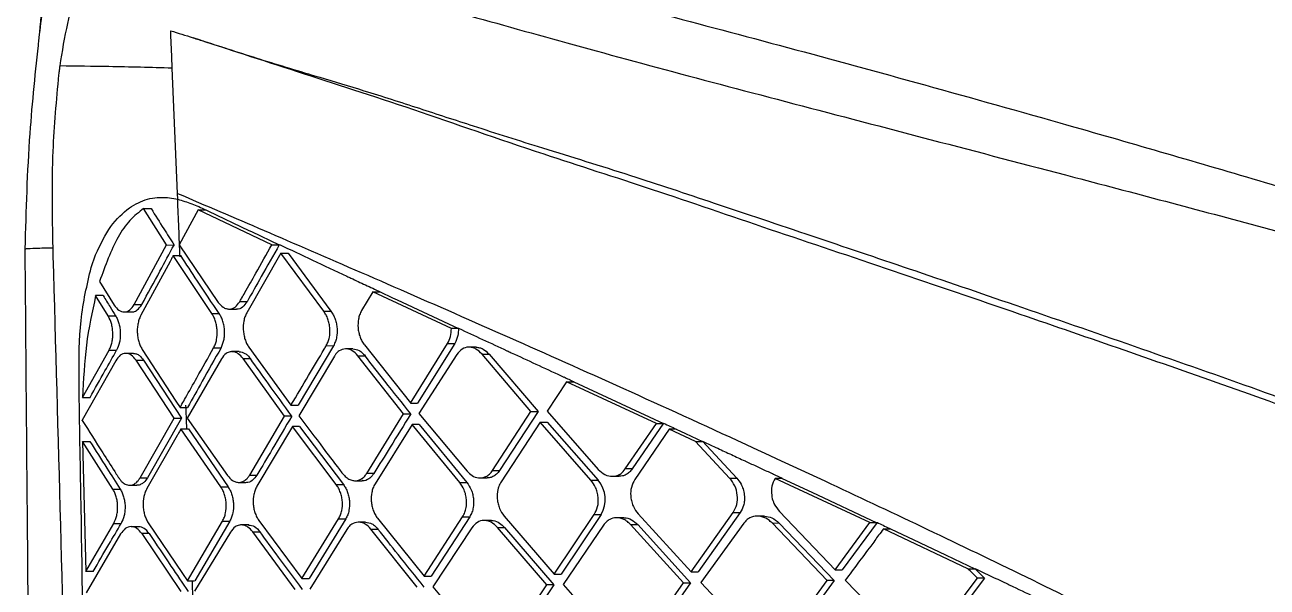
# Model space of a CAD drawing. Extents: x 939 to 1039, y 781 to 934.
# Drawn here: x 1025.597 to 1028.158, y 826.633 to 827.791 of the extents above; entities that cross this region are included whole.
import ezdxf

# ---------------------------------------------------------------- set-up
doc = ezdxf.new("R2010")
doc.units = 0
doc.header["$MEASUREMENT"] = 0
doc.layers.add('1', color=4, linetype='Continuous')

# ---------------------------------------------------------------- blocks, each defined once
blk = doc.blocks.new('Envoy')
at = {"layer": '1', "color": 3, "linetype": 'Continuous', "lineweight": 25}
for p, q in [((86.9722, 28.5831), (86.9732, 28.5905)), ((87.2583, 28.2699), (87.2476, 28.5278)), ((87.2374, 28.2612), (87.2588, 28.2577)), ((87.2588, 28.2577), (87.2583, 28.2699)), ((87.2356, 28.1636), (87.1883, 28.2385)), ((87.1883, 28.2385), (87.2039, 28.2385)), ((87.3011, 28.2359), (87.2616, 28.1641)), ((87.453, 28.1641), (87.3011, 28.2359)), ((87.3011, 28.2359), (87.3165, 28.2359)), ((87.3165, 28.2359), (87.3224, 28.2333)), ((87.3223, 28.2333), (87.4051, 28.1937)), ((87.405, 28.1937), (87.4107, 28.1911)), ((87.4106, 28.1911), (87.4681, 28.1641)), ((87.0023, 28.1408), (87.0018, 28.158)), ((87.1691, 28.0408), (87.2356, 28.1636)), ((87.2356, 28.1636), (87.2511, 28.1635)), ((87.2616, 28.1641), (87.3424, 28.0454)), ((87.4711, 28.1465), (87.4011, 28.0237)), ((87.453, 28.1641), (87.4681, 28.1641)), ((87.5598, 28.0269), (87.4711, 28.1465)), ((87.4711, 28.1465), (87.4861, 28.1464)), ((87.4861, 28.1464), (87.5747, 28.0269)), ((87.0803, 28.1172), (87.0896, 28.1434)), ((87.2431, 28.1297), (87.1829, 28.0191)), ((87.3291, 28.0223), (87.2496, 28.1418)), ((87.2496, 28.1418), (87.2651, 28.1418)), ((87.0977, 28.0883), (87.1276, 28.0399)), ((87.661, 28.0669), (87.6379, 28.0284)), ((87.8228, 27.9915), (87.661, 28.0669)), ((87.661, 28.0669), (87.6758, 28.0668)), ((87.6758, 28.0668), (87.7018, 28.0547)), ((87.1153, 28.0176), (87.0896, 28.0593)), ((87.1051, 28.0593), (87.0896, 28.0593)), ((87.4017, 28.0466), (87.3865, 28.0466)), ((87.7018, 28.0547), (87.7111, 28.0503)), ((87.7111, 28.0503), (87.8374, 27.9915)), ((87.1153, 28.0176), (87.1308, 28.0176)), ((87.1484, 28.0257), (87.1639, 28.0257)), ((87.1691, 28.0408), (87.1846, 28.0408)), ((87.3647, 28.0315), (87.3798, 28.0315)), ((87.5598, 28.0269), (87.5747, 28.0269)), ((87.8375, 27.9915), (87.8228, 27.9915)), ((87.0627, 27.8496), (87.1173, 27.9469)), ((87.1173, 27.9469), (87.1327, 27.9469)), ((87.1673, 27.9403), (87.1519, 27.9403)), ((87.1855, 27.9484), (87.2549, 27.842)), ((87.3328, 27.9516), (87.348, 27.9515)), ((87.3857, 27.9438), (87.3706, 27.9438)), ((87.4054, 27.953), (87.4922, 27.8335)), ((87.5799, 27.9561), (87.5071, 27.8334)), ((87.565, 27.9562), (87.5799, 27.9561)), ((87.6199, 27.9495), (87.6051, 27.9495)), ((87.6435, 27.9576), (87.7384, 27.8381)), ((87.7384, 27.838), (87.8151, 27.9607)), ((87.8298, 27.9607), (87.7532, 27.838)), ((87.8151, 27.9607), (87.8298, 27.9607)), ((87.8737, 27.953), (87.8591, 27.953)), ((87.9869, 27.8203), (87.886, 27.9388)), ((87.886, 27.9388), (87.9006, 27.9388)), ((87.9006, 27.9388), (88.0015, 27.8203)), ((87.1309, 27.9252), (87.0621, 27.8029)), ((87.2511, 27.8066), (87.1731, 27.9261)), ((87.1731, 27.9261), (87.1885, 27.9261)), ((87.1885, 27.9261), (87.2663, 27.8066)), ((87.3488, 27.929), (87.2781, 27.8071)), ((87.479, 27.8112), (87.3935, 27.9296)), ((87.3935, 27.9296), (87.4086, 27.9296)), ((87.5816, 27.9344), (87.5083, 27.8117)), ((87.7245, 27.8158), (87.63, 27.9354)), ((87.63, 27.9354), (87.6448, 27.9353)), ((87.8343, 27.9382), (87.756, 27.8163)), ((88.0605, 27.8816), (88.0204, 27.8209)), ((88.2455, 27.7961), (88.0605, 27.8816)), ((88.0605, 27.8816), (88.0751, 27.8816)), ((88.0751, 27.8816), (88.2602, 27.7961)), ((87.0627, 27.8496), (87.0781, 27.8495)), ((87.2549, 27.842), (87.2636, 27.8289)), ((87.7384, 27.838), (87.7531, 27.838)), ((87.2636, 27.8288), (87.2789, 27.8288)), ((87.4071, 27.6896), (87.479, 27.8112)), ((87.4939, 27.8112), (87.479, 27.8112)), ((87.4922, 27.8335), (87.5071, 27.8334)), ((87.6484, 27.6931), (87.7245, 27.8158)), ((87.7245, 27.8158), (87.7393, 27.8157)), ((87.756, 27.8163), (87.8554, 27.6976)), ((87.9076, 27.6988), (87.9869, 27.8203)), ((88.0015, 27.8203), (87.9222, 27.6988)), ((87.9869, 27.8203), (88.0015, 27.8203)), ((88.0204, 27.8209), (88.1257, 27.7013)), ((87.1811, 27.6839), (87.2511, 27.8066)), ((87.2663, 27.8065), (87.1964, 27.6838)), ((87.2511, 27.8066), (87.2663, 27.8065)), ((87.2781, 27.8071), (87.3615, 27.6884)), ((87.4951, 27.7895), (87.4221, 27.6668)), ((87.5855, 27.6699), (87.4951, 27.7895)), ((87.51, 27.7894), (87.4951, 27.7895)), ((87.51, 27.7894), (87.6003, 27.6699)), ((87.7421, 27.794), (87.6655, 27.6713)), ((87.8401, 27.6745), (87.7421, 27.794)), ((87.7567, 27.794), (87.7421, 27.794)), ((87.7568, 27.794), (87.8547, 27.6744)), ((88.0057, 27.7986), (87.9253, 27.6759)), ((88.1106, 27.679), (88.0057, 27.7986)), ((88.0057, 27.7986), (88.0203, 27.7986)), ((88.0203, 27.7986), (88.1252, 27.679)), ((88.1812, 27.7022), (88.2455, 27.7961)), ((88.2602, 27.7963), (88.1958, 27.7022)), ((88.2455, 27.7961), (88.2601, 27.7961)), ((87.2577, 27.7711), (87.1954, 27.6621)), ((87.3475, 27.6653), (87.2655, 27.7849)), ((87.2655, 27.7848), (87.2807, 27.7848)), ((87.2808, 27.7848), (87.3626, 27.6653)), ((88.272, 27.7839), (88.2008, 27.6805)), ((88.3263, 27.7588), (88.272, 27.7839)), ((88.2865, 27.7839), (88.272, 27.7839)), ((88.2865, 27.7839), (88.3053, 27.7752)), ((88.3053, 27.7752), (88.3405, 27.7589)), ((87.0625, 27.7588), (87.069, 27.4911)), ((87.125, 27.6607), (87.0625, 27.7588)), ((87.0625, 27.7588), (87.0779, 27.7588)), ((88.3964, 27.6835), (88.3263, 27.7588)), ((88.3263, 27.7588), (88.3408, 27.7588)), ((88.3405, 27.7591), (88.411, 27.6835)), ((87.1811, 27.6839), (87.1964, 27.6838)), ((87.4071, 27.6896), (87.4221, 27.6896)), ((87.6632, 27.693), (87.6484, 27.6931)), ((87.882, 27.6837), (87.8966, 27.6837)), ((87.9076, 27.6988), (87.9222, 27.6988)), ((88.1543, 27.6871), (88.1687, 27.6871)), ((88.1958, 27.7022), (88.1812, 27.7022)), ((88.3964, 27.6835), (88.411, 27.6835)), ((88.6855, 27.5916), (88.49, 27.6828)), ((88.5046, 27.6828), (88.5658, 27.6543)), ((87.125, 27.6607), (87.1403, 27.6606)), ((87.1595, 27.6688), (87.1747, 27.6687)), ((87.3475, 27.6653), (87.3626, 27.6653)), ((87.3844, 27.6746), (87.3994, 27.6745)), ((87.5855, 27.6699), (87.6003, 27.6699)), ((87.6243, 27.678), (87.639, 27.678)), ((87.8401, 27.6745), (87.8547, 27.6744)), ((88.1106, 27.679), (88.1252, 27.679)), ((88.5658, 27.6543), (88.7002, 27.5915)), ((88.0344, 27.4856), (88.1173, 27.6083)), ((88.1319, 27.6083), (88.049, 27.4856)), ((88.1173, 27.6083), (88.1319, 27.6083)), ((88.2078, 27.6098), (88.3169, 27.4901)), ((88.3169, 27.4901), (88.4037, 27.6128)), ((88.4183, 27.6128), (88.3315, 27.4901)), ((88.4037, 27.6128), (88.4183, 27.6128)), ((88.4989, 27.6143), (88.6138, 27.4947)), ((87.069, 27.4911), (87.1269, 27.59)), ((87.1269, 27.5899), (87.1421, 27.5899)), ((87.1781, 27.5833), (87.1629, 27.5833)), ((87.1978, 27.5914), (87.2685, 27.4866)), ((87.2786, 27.4719), (87.351, 27.5946)), ((87.366, 27.5945), (87.2937, 27.4718)), ((87.351, 27.5946), (87.366, 27.5945)), ((87.405, 27.5868), (87.39, 27.5868)), ((87.4261, 27.5961), (87.5147, 27.4765)), ((87.5147, 27.4765), (87.5903, 27.5992)), ((87.6051, 27.5991), (87.5295, 27.4764)), ((87.5903, 27.5992), (87.6051, 27.5991)), ((87.6461, 27.5925), (87.6314, 27.5925)), ((87.6708, 27.6006), (87.7668, 27.481)), ((87.7668, 27.481), (87.846, 27.6037)), ((87.8606, 27.6037), (87.7815, 27.481)), ((87.8653, 27.5812), (87.7846, 27.4593)), ((87.846, 27.6037), (87.8606, 27.6037)), ((87.9054, 27.596), (87.8907, 27.596)), ((88.0194, 27.4633), (87.9179, 27.5818)), ((87.9179, 27.5818), (87.9324, 27.5818)), ((87.9315, 27.6052), (88.0344, 27.4856)), ((87.9324, 27.5818), (88.034, 27.4633)), ((88.1367, 27.5866), (88.0534, 27.4639)), ((88.1783, 27.6017), (88.1636, 27.6017)), ((88.3012, 27.4679), (88.1924, 27.5875)), ((88.1924, 27.5875), (88.207, 27.5875)), ((88.207, 27.5875), (88.3157, 27.4678)), ((88.4255, 27.5903), (88.3369, 27.4684)), ((88.4682, 27.605), (88.4536, 27.6051)), ((88.5973, 27.4724), (88.4839, 27.5909)), ((88.4839, 27.5909), (88.4985, 27.5908)), ((88.4985, 27.5908), (88.6119, 27.4724)), ((88.6138, 27.4947), (88.6855, 27.5916)), ((88.7003, 27.5918), (88.6283, 27.4946)), ((88.6855, 27.5916), (88.7001, 27.5916)), ((87.141, 27.5682), (87.07, 27.4473)), ((87.1849, 27.5692), (87.2654, 27.4496)), ((87.2, 27.5691), (87.1849, 27.5692)), ((87.3674, 27.572), (87.2935, 27.4501)), ((87.501, 27.4542), (87.4136, 27.5726)), ((87.4136, 27.5726), (87.4285, 27.5726)), ((87.6072, 27.5774), (87.5311, 27.4547)), ((87.7525, 27.4588), (87.6568, 27.5784)), ((87.6568, 27.5784), (87.6715, 27.5783)), ((88.8876, 27.4966), (88.7133, 27.5786)), ((88.7133, 27.5786), (88.7279, 27.5786)), ((88.7281, 27.5785), (88.7875, 27.5506)), ((88.7875, 27.5506), (88.789, 27.5499)), ((88.789, 27.5499), (88.8415, 27.5252)), ((88.8417, 27.5251), (88.8588, 27.517)), ((88.8588, 27.517), (88.902, 27.4967)), ((87.0842, 27.491), (87.069, 27.4911)), ((87.2685, 27.4866), (87.2786, 27.4719)), ((87.7668, 27.481), (87.7815, 27.481)), ((88.0344, 27.4856), (88.049, 27.4856)), ((88.3169, 27.4901), (88.3314, 27.4901)), ((88.6138, 27.4947), (88.6283, 27.4946)), ((88.8876, 27.4966), (88.9022, 27.4966)), ((88.902, 27.4968), (88.9221, 27.4769)), ((87.2786, 27.4719), (87.2936, 27.4718)), ((87.5147, 27.4765), (87.5295, 27.4764)), ((87.7846, 27.4593), (87.8849, 27.3406)), ((87.938, 27.3418), (88.0194, 27.4633)), ((88.034, 27.4633), (87.9525, 27.3418)), ((88.034, 27.4633), (88.0194, 27.4633)), ((88.2152, 27.3452), (88.3012, 27.4679)), ((88.3157, 27.4678), (88.2297, 27.3452)), ((88.3012, 27.4679), (88.3157, 27.4678)), ((88.3369, 27.4684), (88.4496, 27.3497)), ((88.5083, 27.3509), (88.5973, 27.4724)), ((88.6119, 27.4724), (88.5228, 27.3509)), ((88.6119, 27.4724), (88.5973, 27.4724)), ((88.6348, 27.4729), (88.7518, 27.3533)), ((88.8134, 27.3542), (88.9074, 27.4769)), ((88.9221, 27.4769), (88.8281, 27.3542)), ((88.9221, 27.4769), (88.9074, 27.4769))]:
    blk.add_line(p, q, dxfattribs=at)
at = {"layer": '1', "color": 3, "linetype": 'Continuous', "lineweight": 25, "flags": 128}
blk.add_lwpolyline([(88.5045, 27.6828), (88.4964, 27.6828), (88.49, 27.6828)], dxfattribs=at)
at = {"layer": '1', "color": 3, "linetype": 'Continuous', "lineweight": 25}
blk.add_arc((88.079, 27.6389), 0.0611, 329.8842, 40.9773, dxfattribs=at)
for points, knots in [([(92.011, 28.2933), (91.8885, 28.3311), (91.6435, 28.4068), (91.2888, 28.5131), (90.9582, 28.6095), (90.6629, 28.6925), (90.4038, 28.7628), (90.1797, 28.8215), (89.9894, 28.8696), (89.8226, 28.9105), (89.6498, 28.9516), (89.4484, 28.9977), (89.2058, 29.0501), (88.9313, 29.1052), (88.6678, 29.1529), (88.4222, 29.1927), (88.1992, 29.225), (87.9698, 29.2534), (87.7388, 29.2763), (87.5089, 29.2934), (87.3699, 29.2977), (87.2985, 29.2999)], [0, 0, 0, 0, 0.068831, 0.137766, 0.200384, 0.256626, 0.306606, 0.349682, 0.386837, 0.418088, 0.448158, 0.489747, 0.539291, 0.59645, 0.661143, 0.708556, 0.759535, 0.814294, 0.872923, 0.934734, 1, 1, 1, 1]), ([(87.2342, 29.266), (87.3279, 29.265), (87.5158, 29.2629), (87.8439, 29.2394), (88.1967, 29.1993), (88.5715, 29.1423), (88.964, 29.0694), (89.3716, 28.9814), (89.7905, 28.8797), (90.2176, 28.7663), (90.6512, 28.6427), (91.0908, 28.51), (91.5346, 28.3708), (91.833, 28.275), (91.9819, 28.2271)], [0, 0, 0, 0, 0.083648, 0.167746, 0.251462, 0.334457, 0.417447, 0.500936, 0.584377, 0.667337, 0.750218, 0.833367, 0.916827, 1, 1, 1, 1]), ([(87.0405, 29.0665), (87.0301, 29.0249), (87.0057, 28.9276), (86.9903, 28.7671), (86.9784, 28.6498), (86.9724, 28.5906)], [0, 0, 0, 0, 0.269796, 0.631493, 1, 1, 1, 1]), ([(86.9732, 28.5905), (86.9779, 28.6306), (86.9851, 28.6921), (87.0024, 28.7611), (87.023, 28.8193), (87.0491, 28.8606), (87.0795, 28.8863), (87.1085, 28.9002), (87.1434, 28.9061), (87.1857, 28.904), (87.2173, 28.8965), (87.234, 28.8926)], [0, 0, 0, 0, 0.1584392, 0.2433597, 0.3267168, 0.4766062, 0.5574726, 0.6440919, 0.7545326, 0.8702695, 1, 1, 1, 1]), ([(87.234, 28.8926), (87.2881, 28.8803), (87.3964, 28.8558), (87.5782, 28.8131), (87.7782, 28.7638), (88.0006, 28.7071), (88.2457, 28.6421), (88.513, 28.5716), (88.7971, 28.4939), (89.1261, 28.4018), (89.4981, 28.2938), (89.909, 28.1693), (90.3227, 28.0384), (90.7374, 27.9015), (91.1517, 27.7598), (91.4268, 27.6613), (91.5642, 27.6121)], [0, 0, 0, 0, 0.06234, 0.124818, 0.187363, 0.250453, 0.313852, 0.376637, 0.439458, 0.502671, 0.586016, 0.668823, 0.751617, 0.834542, 0.917364, 1, 1, 1, 1]), ([(87.0163, 28.5324), (87.021, 28.5622), (87.0299, 28.618), (87.051, 28.6895), (87.0763, 28.7439), (87.1056, 28.7821), (87.1383, 28.8056), (87.1874, 28.8212), (87.2269, 28.8133), (87.2539, 28.8079)], [0, 0, 0, 0, 0.146336, 0.274476, 0.391485, 0.504321, 0.618702, 0.738434, 1, 1, 1, 1]), ([(87.2539, 28.8079), (87.3073, 28.7931), (87.4141, 28.7637), (87.5928, 28.7114), (87.7912, 28.6552), (88.0128, 28.593), (88.2585, 28.5256), (88.526, 28.4553), (88.8099, 28.3808), (89.1376, 28.2952), (89.5073, 28.1973), (89.9151, 28.0857), (90.3252, 27.9688), (90.7359, 27.846), (91.1459, 27.7176), (91.4175, 27.6263), (91.5533, 27.5807)], [0, 0, 0, 0, 0.062319, 0.124752, 0.187451, 0.250906, 0.314486, 0.37751, 0.44061, 0.503895, 0.587131, 0.669779, 0.75236, 0.835034, 0.917583, 1, 1, 1, 1]), ([(87.2443, 28.6048), (87.2519, 28.6024), (87.2672, 28.5977), (87.2826, 28.5928), (87.2903, 28.5904)], [0, 0, 0, 0, 0.501851, 1, 1, 1, 1]), ([(87.2475, 28.5278), (87.247, 28.5407), (87.2459, 28.5663), (87.2448, 28.5919), (87.2443, 28.6048)], [0, 0, 0, 0, 0.500004, 1, 1, 1, 1]), ([(86.9721, 28.5867), (86.9652, 28.5222), (86.95, 28.3777), (86.9459, 28.2347), (86.9436, 28.1555)], [0, 0, 0, 0, 0.446655, 1, 1, 1, 1]), ([(87.2903, 28.5904), (87.2983, 28.5879), (87.3433, 28.5737), (87.4284, 28.5458), (87.5383, 28.5129), (87.6479, 28.4802), (87.753, 28.4464), (87.8751, 28.4063), (88.0186, 28.3607), (88.184, 28.3103), (88.3698, 28.2482), (88.5619, 28.1838), (88.7695, 28.1137), (88.9914, 28.0378), (89.2269, 27.9565), (89.4677, 27.872), (89.7098, 27.7846), (89.9576, 27.6931), (90.1825, 27.6084), (90.3777, 27.5332), (90.5484, 27.4663), (90.7286, 27.3943), (90.9066, 27.3223), (91.0626, 27.2585), (91.1539, 27.2193), (91.1934, 27.2024)], [0, 0, 0, 0, 0.009738, 0.054601, 0.100033, 0.132056, 0.170263, 0.205637, 0.248795, 0.300159, 0.346151, 0.397485, 0.446642, 0.498592, 0.555879, 0.611205, 0.664279, 0.721091, 0.779345, 0.816197, 0.852883, 0.894557, 0.93795, 0.973138, 1, 1, 1, 1]), ([(91.1871, 27.188), (91.0408, 27.2492), (90.7479, 27.3716), (90.3067, 27.5463), (89.8647, 27.7129), (89.4255, 27.8725), (89.0468, 28.003), (88.732, 28.111), (88.4775, 28.1956), (88.2358, 28.2791), (87.9869, 28.3578), (87.7406, 28.4447), (87.5005, 28.5218), (87.3605, 28.5673), (87.2903, 28.5901)], [0, 0, 0, 0, 0.099304, 0.198802, 0.2983853, 0.3983177, 0.4984058, 0.5609177, 0.6237893, 0.6873653, 0.7502551, 0.8333896, 0.9165325, 1, 1, 1, 1]), ([(87.0139, 28.5142), (87.0143, 28.5176), (87.0151, 28.5237), (87.0159, 28.5297), (87.0163, 28.5324)], [0, 0, 0, 0, 0.563552, 1, 1, 1, 1]), ([(87.2475, 28.5278), (87.2037, 28.529), (87.1256, 28.531), (87.0496, 28.5319), (87.0163, 28.5324)], [0, 0, 0, 0, 0.560571, 1, 1, 1, 1]), ([(87.0018, 28.158), (87.0005, 28.2245), (86.9983, 28.3444), (87.0091, 28.4619), (87.0139, 28.5142)], [0, 0, 0, 0, 0.554847, 1, 1, 1, 1]), ([(87.1592, 28.2403), (87.1714, 28.2473), (87.1965, 28.2618), (87.2236, 28.2614), (87.2374, 28.2612)], [0, 0, 0, 0, 0.487602, 1, 1, 1, 1]), ([(87.2582, 28.2699), (87.3163, 28.2451), (87.4329, 28.1952), (87.6351, 28.1078), (87.8533, 28.0126), (88.0868, 27.909), (88.3327, 27.7979), (88.6345, 27.6586), (88.995, 27.4875), (89.4125, 27.28), (89.8384, 27.0595), (90.1231, 26.9008), (90.2657, 26.8214)], [0, 0, 0, 0, 0.0809765, 0.1627065, 0.2454562, 0.3257702, 0.4077135, 0.4912673, 0.6164641, 0.7433265, 0.8714642, 1, 1, 1, 1]), ([(87.2636, 28.1391), (87.2628, 28.1588), (87.2611, 28.1984), (87.2595, 28.2379), (87.2587, 28.2577)], [0, 0, 0, 0, 0.49993, 1, 1, 1, 1]), ([(87.2587, 28.2577), (87.2683, 28.2549), (87.2874, 28.2494), (87.3069, 28.2404), (87.3166, 28.236)], [0, 0, 0, 0, 0.504488, 1, 1, 1, 1]), ([(87.0896, 28.1434), (87.0994, 28.1644), (87.1189, 28.2063), (87.1458, 28.2289), (87.1592, 28.2403)], [0, 0, 0, 0, 0.500462, 1, 1, 1, 1]), ([(87.1883, 28.2385), (87.1788, 28.2311), (87.1597, 28.2163), (87.1268, 28.1693), (87.1093, 28.1207), (87.0977, 28.0883)], [0, 0, 0, 0, 0.249861, 0.500171, 1, 1, 1, 1]), ([(87.2039, 28.2385), (87.2126, 28.2245), (87.2282, 28.1996), (87.2441, 28.1745), (87.2511, 28.1635)], [0, 0, 0, 0, 0.559996, 1, 1, 1, 1]), ([(86.9436, 28.1555), (86.9452, 27.9648), (86.9484, 27.577), (86.9537, 27.0067), (86.959, 26.4593), (86.9641, 25.9554), (86.9689, 25.4952), (86.9729, 25.104), (86.9762, 24.7763), (86.9789, 24.5064), (86.9813, 24.2635), (86.9835, 24.0462), (86.9854, 23.8403), (86.9876, 23.6048), (86.9903, 23.3174), (86.9935, 22.9689), (86.9969, 22.5766), (87.0006, 22.1406), (87.0046, 21.6609), (87.0087, 21.1486), (87.013, 20.6054), (87.0177, 20.0328), (87.0229, 19.4212), (87.0285, 18.7914), (87.0328, 18.3654), (87.0349, 18.1563)], [0, 0, 0, 0, 0.057225, 0.11634, 0.171084, 0.22147, 0.267493, 0.309153, 0.338829, 0.365815, 0.390113, 0.411723, 0.431001, 0.451886, 0.48237, 0.517227, 0.556456, 0.600057, 0.648032, 0.700384, 0.753758, 0.811032, 0.872194, 0.937259, 1, 1, 1, 1]), ([(86.9452, 28.1556), (86.9452, 28.1557), (86.9452, 28.1562), (86.9637, 28.157), (86.9891, 28.1577), (87.0018, 28.158)], [0, 0, 0, 0, 0.267049, 0.633567, 1, 1, 1, 1]), ([(87.1846, 28.0408), (87.1972, 28.0638), (87.2195, 28.1047), (87.2415, 28.1456), (87.2511, 28.1635)], [0, 0, 0, 0, 0.559999, 1, 1, 1, 1]), ([(87.3865, 28.0466), (87.3878, 28.0489), (87.3914, 28.0552), (87.4024, 28.0747), (87.4233, 28.1116), (87.4419, 28.1445), (87.453, 28.1641)], [0, 0, 0, 0, 0.05757, 0.160095, 0.499998, 1, 1, 1, 1]), ([(87.4681, 28.1641), (87.4557, 28.1422), (87.4335, 28.103), (87.4114, 28.0638), (87.4017, 28.0466)], [0, 0, 0, 0, 0.560002, 1, 1, 1, 1]), ([(87.4683, 28.1646), (87.4909, 28.1539), (87.5361, 28.1327), (87.5836, 28.1104), (87.6074, 28.0992)], [0, 0, 0, 0, 0.500305, 1, 1, 1, 1]), ([(87.1102, 23.1603), (87.1028, 23.7596), (87.0913, 24.6811), (87.0521, 26.3413), (87.0227, 27.402), (87.0023, 28.1408)], [0, 0, 0, 0, 0.360925, 0.55487, 1, 1, 1, 1]), ([(87.2496, 28.1418), (87.2484, 28.1396), (87.2462, 28.1355), (87.244, 28.1315), (87.2431, 28.1297)], [0, 0, 0, 0, 0.560008, 1, 1, 1, 1]), ([(87.3443, 28.0223), (87.3292, 28.0446), (87.3022, 28.0846), (87.2764, 28.1243), (87.2651, 28.1418)], [0, 0, 0, 0, 0.560001, 1, 1, 1, 1]), ([(87.0787, 26.2479), (87.0744, 26.5595), (87.068, 27.0272), (87.0608, 27.5758), (87.0553, 27.8494), (87.0552, 28.0098), (87.0719, 28.0815), (87.0803, 28.1172)], [0, 0, 0, 0, 0.498044, 0.747571, 0.874859, 0.937491, 1, 1, 1, 1]), ([(87.6074, 28.0992), (87.6088, 28.0985), (87.6116, 28.0972), (87.6144, 28.0959), (87.6158, 28.0952)], [0, 0, 0, 0, 0.500016, 1, 1, 1, 1]), ([(87.6158, 28.0952), (87.6258, 28.0906), (87.6456, 28.0813), (87.6658, 28.0719), (87.6759, 28.0672)], [0, 0, 0, 0, 0.500036, 1, 1, 1, 1]), ([(87.0896, 28.0593), (87.0823, 28.0257), (87.0678, 27.9587), (87.0644, 27.8859), (87.0627, 27.8495)], [0, 0, 0, 0, 0.500421, 1, 1, 1, 1]), ([(87.1051, 28.0593), (87.1099, 28.0515), (87.1184, 28.0376), (87.127, 28.0237), (87.1308, 28.0176)], [0, 0, 0, 0, 0.559999, 1, 1, 1, 1]), ([(87.3424, 28.0454), (87.3457, 28.0416), (87.3507, 28.0357), (87.3588, 28.0321), (87.3672, 28.0309), (87.3776, 28.0343), (87.3836, 28.0425), (87.3865, 28.0466)], [0, 0, 0, 0, 0.230853, 0.361115, 0.501122, 0.751465, 1, 1, 1, 1]), ([(87.4017, 28.0466), (87.3987, 28.0426), (87.3927, 28.0347), (87.3844, 28.0304), (87.3801, 28.0317), (87.3799, 28.0317)], [0, 0, 0, 0, 0.484744, 0.969873, 1, 1, 1, 1]), ([(87.1173, 27.9469), (87.1186, 27.9495), (87.1211, 27.9546), (87.1235, 27.9636), (87.1249, 27.973), (87.1251, 27.9826), (87.1242, 27.9924), (87.122, 28.0042), (87.1176, 28.0128), (87.1156, 28.0171), (87.1153, 28.0176)], [0, 0, 0, 0, 0.134201, 0.262189, 0.384476, 0.501612, 0.625871, 0.750929, 0.970493, 1, 1, 1, 1]), ([(87.1276, 28.0399), (87.1308, 28.0359), (87.1372, 28.0277), (87.1489, 28.0246), (87.1603, 28.0283), (87.1662, 28.0367), (87.1691, 28.0408)], [0, 0, 0, 0, 0.247652, 0.498665, 0.750355, 1, 1, 1, 1]), ([(87.1308, 28.0176), (87.1322, 28.0152), (87.1348, 28.0104), (87.1378, 28.0017), (87.1398, 27.9923), (87.1406, 27.9823), (87.1403, 27.9724), (87.1384, 27.9597), (87.135, 27.952), (87.1327, 27.9469)], [0, 0, 0, 0, 0.128121, 0.250132, 0.375951, 0.500368, 0.623719, 0.750831, 1, 1, 1, 1]), ([(87.1639, 28.0259), (87.164, 28.0258), (87.1666, 28.025), (87.1706, 28.0269), (87.1777, 28.0307), (87.1817, 28.0365), (87.1846, 28.0408)], [0, 0, 0, 0, 0.020152, 0.336134, 0.510376, 1, 1, 1, 1]), ([(87.1829, 28.0191), (87.1817, 28.0167), (87.1794, 28.0118), (87.1769, 28.0029), (87.1754, 27.9934), (87.1752, 27.9836), (87.1761, 27.9738), (87.1782, 27.9644), (87.1813, 27.9556), (87.1841, 27.9508), (87.1855, 27.9484)], [0, 0, 0, 0, 0.128315, 0.254502, 0.379137, 0.5028, 0.626112, 0.749673, 0.874112, 1, 1, 1, 1]), ([(87.3328, 27.9516), (87.3341, 27.9542), (87.3366, 27.9593), (87.3397, 27.9709), (87.3406, 27.9838), (87.3392, 27.9966), (87.3369, 28.0061), (87.3336, 28.0149), (87.3306, 28.0198), (87.3291, 28.0223)], [0, 0, 0, 0, 0.135227, 0.26351, 0.49948, 0.622789, 0.747141, 0.872677, 1, 1, 1, 1]), ([(87.3291, 28.0223), (87.3319, 28.0223), (87.337, 28.0223), (87.3421, 28.0223), (87.3443, 28.0223)], [0, 0, 0, 0, 0.56003, 1, 1, 1, 1]), ([(87.348, 27.9515), (87.3503, 27.9566), (87.3537, 27.9643), (87.3554, 27.9769), (87.3555, 27.9868), (87.3544, 27.9967), (87.3521, 28.0062), (87.3488, 28.015), (87.3458, 28.0198), (87.3443, 28.0223)], [0, 0, 0, 0, 0.24889, 0.376624, 0.498946, 0.624544, 0.749246, 0.872901, 1, 1, 1, 1]), ([(87.4011, 28.0238), (87.3998, 28.0211), (87.3972, 28.0159), (87.3942, 28.0043), (87.3934, 27.9915), (87.3949, 27.9788), (87.3972, 27.9694), (87.4007, 27.9605), (87.4038, 27.9555), (87.4054, 27.953)], [0, 0, 0, 0, 0.137051, 0.265925, 0.499127, 0.621629, 0.745619, 0.871595, 1, 1, 1, 1]), ([(87.565, 27.9562), (87.5664, 27.9589), (87.5691, 27.9641), (87.5722, 27.9758), (87.5729, 27.9886), (87.5712, 28.0014), (87.5685, 28.0109), (87.5647, 28.0196), (87.5614, 28.0245), (87.5598, 28.0269)], [0, 0, 0, 0, 0.138703, 0.268353, 0.500121, 0.626327, 0.751829, 0.876256, 1, 1, 1, 1]), ([(87.5747, 28.0269), (87.5763, 28.0245), (87.5796, 28.0196), (87.5834, 28.0109), (87.5861, 28.0014), (87.5878, 27.9887), (87.5871, 27.9759), (87.584, 27.9641), (87.5813, 27.9589), (87.5799, 27.9561)], [0, 0, 0, 0, 0.123668, 0.247904, 0.373064, 0.499517, 0.730342, 0.860376, 1, 1, 1, 1]), ([(87.6379, 28.0284), (87.6364, 28.0256), (87.6336, 28.0202), (87.6306, 28.0085), (87.6299, 27.9958), (87.6317, 27.9833), (87.6344, 27.9738), (87.6383, 27.965), (87.6417, 27.9601), (87.6435, 27.9576)], [0, 0, 0, 0, 0.141908, 0.272562, 0.499579, 0.62492, 0.749903, 0.874837, 1, 1, 1, 1]), ([(87.8151, 27.9607), (87.8174, 27.9653), (87.822, 27.9743), (87.8226, 27.9858), (87.8228, 27.9915)], [0, 0, 0, 0, 0.501066, 1, 1, 1, 1]), ([(87.8375, 27.9918), (87.8373, 27.9867), (87.837, 27.9751), (87.8324, 27.9659), (87.8298, 27.9607)], [0, 0, 0, 0, 0.440211, 1, 1, 1, 1]), ([(87.8376, 27.992), (87.854, 27.9844), (87.887, 27.9691), (87.9206, 27.9535), (87.9374, 27.9457)], [0, 0, 0, 0, 0.4999313, 1, 1, 1, 1]), ([(87.0781, 27.8495), (87.0883, 27.8677), (87.1067, 27.9002), (87.1248, 27.9326), (87.1327, 27.9469)], [0, 0, 0, 0, 0.560001, 1, 1, 1, 1]), ([(87.1731, 27.9261), (87.1698, 27.9302), (87.1632, 27.9384), (87.1514, 27.9414), (87.1399, 27.9378), (87.1339, 27.9294), (87.1309, 27.9252)], [0, 0, 0, 0, 0.247634, 0.498565, 0.75019, 1, 1, 1, 1]), ([(87.1673, 27.9402), (87.1695, 27.94), (87.1738, 27.9396), (87.1812, 27.9355), (87.1857, 27.9297), (87.1885, 27.9261)], [0, 0, 0, 0, 0.288096, 0.55963, 1, 1, 1, 1]), ([(87.2636, 27.8288), (87.2649, 27.8312), (87.2686, 27.8377), (87.2802, 27.8582), (87.3019, 27.8967), (87.3213, 27.9311), (87.3328, 27.9516)], [0, 0, 0, 0, 0.057422, 0.1599, 0.5, 1, 1, 1, 1]), ([(87.348, 27.9515), (87.3351, 27.9286), (87.3121, 27.8877), (87.289, 27.8468), (87.2789, 27.8288)], [0, 0, 0, 0, 0.559997, 1, 1, 1, 1]), ([(87.3935, 27.9296), (87.3902, 27.9334), (87.3851, 27.9393), (87.3769, 27.9431), (87.3723, 27.9439), (87.3699, 27.9438), (87.3695, 27.9438), (87.3685, 27.9437), (87.3646, 27.9432), (87.357, 27.9402), (87.3518, 27.9331), (87.3488, 27.929)], [0, 0, 0, 0, 0.226363, 0.357476, 0.500436, 0.50291, 0.507156, 0.520927, 0.569593, 0.751017, 1, 1, 1, 1]), ([(87.3857, 27.9436), (87.3896, 27.943), (87.3957, 27.9421), (87.4034, 27.9361), (87.4069, 27.9317), (87.4086, 27.9296)], [0, 0, 0, 0, 0.487461, 0.752267, 1, 1, 1, 1]), ([(87.4922, 27.8335), (87.5043, 27.8539), (87.5272, 27.8924), (87.5515, 27.9333), (87.5636, 27.9538), (87.565, 27.9562)], [0, 0, 0, 0, 0.499997, 0.942004, 1, 1, 1, 1]), ([(87.63, 27.9354), (87.6263, 27.9393), (87.6206, 27.9453), (87.6116, 27.949), (87.6023, 27.9502), (87.5928, 27.947), (87.5855, 27.9405), (87.5826, 27.9361), (87.5816, 27.9344)], [0, 0, 0, 0, 0.234272, 0.363299, 0.50011, 0.749619, 0.909444, 1, 1, 1, 1]), ([(87.6199, 27.9493), (87.6242, 27.9488), (87.6308, 27.9479), (87.6392, 27.9419), (87.643, 27.9375), (87.6448, 27.9353)], [0, 0, 0, 0, 0.484006, 0.747239, 1, 1, 1, 1]), ([(87.886, 27.9388), (87.8819, 27.9427), (87.8757, 27.9488), (87.866, 27.9524), (87.8563, 27.9536), (87.8444, 27.9504), (87.8376, 27.9423), (87.8343, 27.9382)], [0, 0, 0, 0, 0.24229, 0.369425, 0.500376, 0.749925, 1, 1, 1, 1]), ([(87.8737, 27.9529), (87.8761, 27.9527), (87.8809, 27.9524), (87.8904, 27.9487), (87.8965, 27.9427), (87.9006, 27.9388)], [0, 0, 0, 0, 0.251353, 0.508661, 1, 1, 1, 1]), ([(87.9376, 27.9456), (87.9391, 27.945), (87.942, 27.9436), (87.9449, 27.9423), (87.9464, 27.9416)], [0, 0, 0, 0, 0.500002, 1, 1, 1, 1]), ([(87.9464, 27.9416), (87.9633, 27.9338), (87.9971, 27.9181), (88.0316, 27.9021), (88.0489, 27.8941)], [0, 0, 0, 0, 0.499902, 1, 1, 1, 1]), ([(87.4939, 27.8112), (87.4777, 27.8333), (87.4488, 27.8729), (87.4208, 27.9123), (87.4086, 27.9296)], [0, 0, 0, 0, 0.56, 1, 1, 1, 1]), ([(87.7393, 27.8157), (87.7214, 27.8381), (87.6896, 27.878), (87.6585, 27.9178), (87.6448, 27.9353)], [0, 0, 0, 0, 0.560001, 1, 1, 1, 1]), ([(88.0489, 27.8942), (88.0498, 27.8937), (88.0518, 27.8928), (88.0537, 27.8919), (88.0547, 27.8915)], [0, 0, 0, 0, 0.500107, 1, 1, 1, 1]), ([(88.0547, 27.8916), (88.0581, 27.89), (88.0649, 27.8868), (88.0718, 27.8837), (88.0752, 27.8821)], [0, 0, 0, 0, 0.499987, 1, 1, 1, 1]), ([(87.2775, 27.7848), (87.2772, 27.7932), (87.2766, 27.8095), (87.276, 27.8257), (87.2757, 27.8337)], [0, 0, 0, 0, 0.512901, 1, 1, 1, 1]), ([(87.4939, 27.8112), (87.4805, 27.7885), (87.4566, 27.7479), (87.4327, 27.7074), (87.4221, 27.6896)], [0, 0, 0, 0, 0.559999, 1, 1, 1, 1]), ([(87.5083, 27.8117), (87.525, 27.7896), (87.5515, 27.7545), (87.5805, 27.716), (87.5942, 27.6984), (87.5978, 27.6937), (87.599, 27.6923), (87.5992, 27.6922)], [0, 0, 0, 0, 0.556153, 0.881194, 0.966352, 0.996401, 1, 1, 1, 1]), ([(87.7393, 27.8157), (87.725, 27.7928), (87.6996, 27.7519), (87.6743, 27.711), (87.6631, 27.693)], [0, 0, 0, 0, 0.560002, 1, 1, 1, 1]), ([(87.0621, 27.8021), (87.0621, 27.8023), (87.0621, 27.8025), (87.0621, 27.8028), (87.0621, 27.8029)], [0, 0, 0, 0, 0.559441, 1, 1, 1, 1]), ([(87.0621, 27.8021), (87.0761, 27.7799), (87.0981, 27.7448), (87.1227, 27.7063), (87.1336, 27.6892), (87.1367, 27.6846), (87.1375, 27.6834), (87.1378, 27.683), (87.1378, 27.6829)], [0, 0, 0, 0, 0.561228, 0.884957, 0.968541, 0.990775, 0.998907, 1, 1, 1, 1]), ([(88.2603, 27.7963), (88.2647, 27.7943), (88.2733, 27.7903), (88.282, 27.7863), (88.2864, 27.7842)], [0, 0, 0, 0, 0.4999889, 1, 1, 1, 1]), ([(87.2655, 27.7848), (87.2641, 27.7823), (87.2615, 27.7777), (87.2589, 27.7731), (87.2577, 27.7711)], [0, 0, 0, 0, 0.560025, 1, 1, 1, 1]), ([(87.0779, 27.7588), (87.0894, 27.7405), (87.1099, 27.7079), (87.131, 27.6751), (87.1403, 27.6606)], [0, 0, 0, 0, 0.559999, 1, 1, 1, 1]), ([(88.3407, 27.7592), (88.3459, 27.7568), (88.3563, 27.752), (88.3668, 27.7471), (88.3721, 27.7447)], [0, 0, 0, 0, 0.499988, 1, 1, 1, 1]), ([(88.3721, 27.7447), (88.3814, 27.7404), (88.4, 27.7317), (88.4188, 27.723), (88.4282, 27.7186)], [0, 0, 0, 0, 0.499979, 1, 1, 1, 1]), ([(88.4282, 27.7187), (88.429, 27.7183), (88.4308, 27.7175), (88.4325, 27.7167), (88.4333, 27.7163)], [0, 0, 0, 0, 0.500064, 1, 1, 1, 1]), ([(88.4333, 27.7163), (88.4408, 27.7128), (88.4558, 27.7058), (88.4709, 27.6988), (88.4785, 27.6953)], [0, 0, 0, 0, 0.500003, 1, 1, 1, 1]), ([(87.1378, 27.6829), (87.1381, 27.6826), (87.1389, 27.6817), (87.1407, 27.6791), (87.1444, 27.6749), (87.151, 27.67), (87.16, 27.6679), (87.169, 27.6705), (87.1755, 27.6758), (87.1789, 27.6803), (87.1804, 27.6828), (87.181, 27.6836), (87.1811, 27.6839)], [0, 0, 0, 0, 0.017346, 0.047352, 0.146095, 0.296699, 0.499055, 0.707991, 0.861235, 0.958564, 0.986241, 1, 1, 1, 1]), ([(87.1964, 27.6838), (87.1941, 27.6804), (87.1901, 27.6746), (87.1827, 27.6701), (87.1777, 27.6683), (87.1749, 27.6688), (87.1747, 27.6688)], [0, 0, 0, 0, 0.38621, 0.656399, 0.977543, 1, 1, 1, 1]), ([(87.3615, 27.6884), (87.3647, 27.6847), (87.3697, 27.6789), (87.3781, 27.6751), (87.3864, 27.674), (87.395, 27.6765), (87.4018, 27.6821), (87.4052, 27.6865), (87.4066, 27.6888), (87.407, 27.6894), (87.4071, 27.6896), (87.4071, 27.6896)], [0, 0, 0, 0, 0.223946, 0.355709, 0.500503, 0.715685, 0.870854, 0.965677, 0.990399, 0.999012, 1, 1, 1, 1]), ([(87.4221, 27.6896), (87.419, 27.6857), (87.4128, 27.6777), (87.4041, 27.6734), (87.3997, 27.6747), (87.3995, 27.6747)], [0, 0, 0, 0, 0.485276, 0.970919, 1, 1, 1, 1]), ([(87.5992, 27.6922), (87.5995, 27.6917), (87.6007, 27.6905), (87.6039, 27.6868), (87.6096, 27.682), (87.6174, 27.6785), (87.6272, 27.6774), (87.6372, 27.6805), (87.6443, 27.6872), (87.6473, 27.6914), (87.6481, 27.6926), (87.6483, 27.6929), (87.6484, 27.693), (87.6484, 27.6931)], [0, 0, 0, 0, 0.023362, 0.06735, 0.217529, 0.372023, 0.500974, 0.750039, 0.933878, 0.981731, 0.994557, 0.999329, 1, 1, 1, 1]), ([(87.6632, 27.693), (87.662, 27.6914), (87.659, 27.6869), (87.6515, 27.6808), (87.644, 27.6768), (87.6393, 27.6781), (87.639, 27.6781)], [0, 0, 0, 0, 0.182553, 0.489031, 0.976114, 1, 1, 1, 1]), ([(87.8554, 27.6976), (87.8587, 27.6943), (87.8658, 27.6872), (87.8769, 27.6835), (87.8866, 27.6837), (87.8942, 27.6862), (87.9017, 27.691), (87.9056, 27.6961), (87.9076, 27.6988)], [0, 0, 0, 0, 0.199762, 0.432217, 0.561487, 0.699182, 0.84535, 1, 1, 1, 1]), ([(87.9223, 27.6988), (87.9202, 27.6961), (87.9162, 27.6909), (87.9087, 27.6861), (87.9021, 27.6838), (87.898, 27.6839), (87.8965, 27.6839)], [0, 0, 0, 0, 0.303169, 0.589108, 0.857793, 1, 1, 1, 1]), ([(88.1257, 27.7013), (88.1301, 27.6972), (88.139, 27.6892), (88.1533, 27.6862), (88.1645, 27.6883), (88.174, 27.6931), (88.1785, 27.6988), (88.1812, 27.7022)], [0, 0, 0, 0, 0.249327, 0.49892, 0.664446, 0.803162, 1, 1, 1, 1]), ([(88.1958, 27.7022), (88.1939, 27.6998), (88.1902, 27.6951), (88.1832, 27.6903), (88.176, 27.6875), (88.171, 27.6873), (88.1687, 27.6872)], [0, 0, 0, 0, 0.267348, 0.528061, 0.782272, 1, 1, 1, 1]), ([(88.4037, 27.6128), (88.4066, 27.6181), (88.4123, 27.6285), (88.4131, 27.6484), (88.4082, 27.6682), (88.4003, 27.6784), (88.3964, 27.6835)], [0, 0, 0, 0, 0.249905, 0.50002, 0.750065, 1, 1, 1, 1]), ([(88.411, 27.6835), (88.4142, 27.6795), (88.4196, 27.6728), (88.4246, 27.6605), (88.4271, 27.6489), (88.4271, 27.6372), (88.425, 27.6246), (88.4208, 27.6173), (88.4183, 27.6128)], [0, 0, 0, 0, 0.199675, 0.336036, 0.49647, 0.647738, 0.782212, 1, 1, 1, 1]), ([(88.4785, 27.6953), (88.4795, 27.6949), (88.4815, 27.6939), (88.4836, 27.693), (88.4846, 27.6925)], [0, 0, 0, 0, 0.5000801, 1, 1, 1, 1]), ([(88.49, 27.6828), (88.4875, 27.6776), (88.4824, 27.6672), (88.4822, 27.6495), (88.4852, 27.6374), (88.4875, 27.6317), (88.4882, 27.6302), (88.4884, 27.6298), (88.4884, 27.6297), (88.4917, 27.6243), (88.4953, 27.6193), (88.4989, 27.6143)], [0, 0, 0, 0, 0.247959, 0.499579, 0.685561, 0.733129, 0.745461, 0.748787, 0.750021, 0.750201, 1, 1, 1, 1]), ([(88.4846, 27.6925), (88.4879, 27.691), (88.4946, 27.6878), (88.5013, 27.6847), (88.5047, 27.6832)], [0, 0, 0, 0, 0.50005, 1, 1, 1, 1]), ([(87.1269, 27.5899), (87.1292, 27.5951), (87.1328, 27.6028), (87.1348, 27.6156), (87.1351, 27.6255), (87.1343, 27.6353), (87.1322, 27.6447), (87.1292, 27.6534), (87.1264, 27.6582), (87.125, 27.6607)], [0, 0, 0, 0, 0.251051, 0.377157, 0.500594, 0.624747, 0.74938, 0.87181, 1, 1, 1, 1]), ([(87.1403, 27.6606), (87.1417, 27.6582), (87.1444, 27.6534), (87.1475, 27.6447), (87.1495, 27.6353), (87.1504, 27.6254), (87.15, 27.6155), (87.148, 27.6027), (87.1445, 27.595), (87.1421, 27.5899)], [0, 0, 0, 0, 0.127886, 0.250074, 0.375805, 0.500257, 0.623684, 0.750636, 1, 1, 1, 1]), ([(87.1954, 27.6621), (87.1941, 27.6595), (87.1915, 27.6545), (87.1882, 27.6427), (87.1871, 27.6298), (87.1882, 27.6171), (87.1903, 27.6078), (87.1934, 27.5989), (87.1963, 27.5939), (87.1978, 27.5914)], [0, 0, 0, 0, 0.134199, 0.262293, 0.500552, 0.620494, 0.743379, 0.869719, 1, 1, 1, 1]), ([(87.351, 27.5946), (87.3524, 27.5972), (87.355, 27.6023), (87.3583, 27.614), (87.3593, 27.6269), (87.3579, 27.6396), (87.3555, 27.6491), (87.3521, 27.6579), (87.3491, 27.6628), (87.3475, 27.6653)], [0, 0, 0, 0, 0.134884, 0.263085, 0.499273, 0.622891, 0.747427, 0.872988, 1, 1, 1, 1]), ([(87.3626, 27.6653), (87.3641, 27.6628), (87.3672, 27.6579), (87.3706, 27.6491), (87.3729, 27.6396), (87.3743, 27.6269), (87.3733, 27.614), (87.37, 27.6023), (87.3674, 27.5972), (87.366, 27.5945)], [0, 0, 0, 0, 0.12715, 0.252713, 0.377146, 0.500836, 0.736286, 0.864618, 1, 1, 1, 1]), ([(87.4221, 27.6668), (87.4207, 27.6641), (87.418, 27.6589), (87.4148, 27.6472), (87.4139, 27.6344), (87.4153, 27.6218), (87.4177, 27.6124), (87.4212, 27.6035), (87.4245, 27.5985), (87.4261, 27.596)], [0, 0, 0, 0, 0.136823, 0.265632, 0.49901, 0.621684, 0.745829, 0.871816, 1, 1, 1, 1]), ([(87.5903, 27.5992), (87.5918, 27.6019), (87.5946, 27.6071), (87.5979, 27.6189), (87.5987, 27.6317), (87.597, 27.6444), (87.5943, 27.6539), (87.5905, 27.6627), (87.5872, 27.6675), (87.5855, 27.6699)], [0, 0, 0, 0, 0.138794, 0.268468, 0.499895, 0.626436, 0.752088, 0.876507, 1, 1, 1, 1]), ([(87.6003, 27.6699), (87.6019, 27.6675), (87.6053, 27.6626), (87.6091, 27.6539), (87.6117, 27.6444), (87.6135, 27.6318), (87.6127, 27.619), (87.6094, 27.6072), (87.6066, 27.6019), (87.6051, 27.5991)], [0, 0, 0, 0, 0.123364, 0.247583, 0.372921, 0.499533, 0.730097, 0.860195, 1, 1, 1, 1]), ([(87.6655, 27.6714), (87.664, 27.6686), (87.6611, 27.6632), (87.6579, 27.6514), (87.6572, 27.6387), (87.6589, 27.6262), (87.6616, 27.6167), (87.6655, 27.6079), (87.669, 27.6031), (87.6707, 27.6006)], [0, 0, 0, 0, 0.142561, 0.273423, 0.499426, 0.625125, 0.75031, 0.875188, 1, 1, 1, 1]), ([(87.846, 27.6037), (87.8477, 27.6067), (87.8508, 27.6124), (87.8539, 27.6243), (87.8545, 27.6369), (87.8525, 27.6493), (87.8486, 27.6619), (87.8435, 27.6695), (87.8401, 27.6745)], [0, 0, 0, 0, 0.150954, 0.284893, 0.500969, 0.631905, 0.759305, 1, 1, 1, 1]), ([(87.8547, 27.6744), (87.858, 27.6695), (87.8632, 27.662), (87.8671, 27.6494), (87.8691, 27.6372), (87.8685, 27.6246), (87.8655, 27.6125), (87.8623, 27.6068), (87.8606, 27.6037)], [0, 0, 0, 0, 0.23841, 0.365248, 0.497011, 0.709755, 0.845283, 1, 1, 1, 1]), ([(87.9253, 27.6759), (87.9235, 27.6727), (87.9207, 27.6677), (87.9175, 27.656), (87.9166, 27.6436), (87.9188, 27.6305), (87.9227, 27.6178), (87.928, 27.6102), (87.9315, 27.6052)], [0, 0, 0, 0, 0.161111, 0.250935, 0.500045, 0.630491, 0.757417, 1, 1, 1, 1]), ([(88.1173, 27.6083), (88.12, 27.6135), (88.1255, 27.6239), (88.1262, 27.6409), (88.1238, 27.6544), (88.1195, 27.6669), (88.1141, 27.6743), (88.1106, 27.679)], [0, 0, 0, 0, 0.249538, 0.499853, 0.638932, 0.769099, 1, 1, 1, 1]), ([(88.2008, 27.6805), (88.1981, 27.6753), (88.1929, 27.6654), (88.1921, 27.6522), (88.1929, 27.6421), (88.1943, 27.6344), (88.1987, 27.6218), (88.2042, 27.6145), (88.2078, 27.6097)], [0, 0, 0, 0, 0.249682, 0.472364, 0.499666, 0.639043, 0.769034, 1, 1, 1, 1]), ([(87.0842, 27.491), (87.0951, 27.5095), (87.1145, 27.5425), (87.1337, 27.5754), (87.1421, 27.5899)], [0, 0, 0, 0, 0.560001, 1, 1, 1, 1]), ([(87.1849, 27.5692), (87.1815, 27.5732), (87.1747, 27.5814), (87.1624, 27.5845), (87.1503, 27.5808), (87.1441, 27.5724), (87.141, 27.5682)], [0, 0, 0, 0, 0.247995, 0.498685, 0.750048, 1, 1, 1, 1]), ([(87.2, 27.5691), (87.1966, 27.5733), (87.19, 27.5815), (87.182, 27.5826), (87.1781, 27.5832)], [0, 0, 0, 0, 0.509983, 1, 1, 1, 1]), ([(87.4136, 27.5726), (87.4103, 27.5764), (87.4051, 27.5823), (87.3966, 27.5861), (87.3917, 27.5869), (87.3889, 27.5868), (87.3877, 27.5867), (87.3837, 27.5861), (87.3758, 27.5831), (87.3705, 27.5761), (87.3674, 27.572)], [0, 0, 0, 0, 0.227323, 0.358305, 0.500704, 0.509894, 0.525439, 0.575476, 0.751069, 1, 1, 1, 1]), ([(87.4049, 27.5866), (87.4091, 27.5861), (87.4176, 27.585), (87.4248, 27.5768), (87.4285, 27.5726)], [0, 0, 0, 0, 0.489496, 1, 1, 1, 1]), ([(87.6568, 27.5784), (87.6531, 27.5823), (87.6473, 27.5883), (87.638, 27.592), (87.6285, 27.5932), (87.6187, 27.59), (87.6112, 27.5834), (87.6082, 27.5789), (87.6072, 27.5774)], [0, 0, 0, 0, 0.235283, 0.364141, 0.500297, 0.74969, 0.915828, 1, 1, 1, 1]), ([(87.6461, 27.5923), (87.6505, 27.5918), (87.6572, 27.5909), (87.6658, 27.5848), (87.6696, 27.5805), (87.6715, 27.5783)], [0, 0, 0, 0, 0.484921, 0.747181, 1, 1, 1, 1]), ([(87.9179, 27.5818), (87.9138, 27.5857), (87.9075, 27.5918), (87.8977, 27.5954), (87.8878, 27.5966), (87.8757, 27.5934), (87.8688, 27.5853), (87.8653, 27.5812)], [0, 0, 0, 0, 0.243349, 0.370289, 0.500546, 0.750035, 1, 1, 1, 1]), ([(87.9054, 27.5957), (87.9066, 27.5957), (87.9122, 27.596), (87.922, 27.5921), (87.9291, 27.585), (87.9324, 27.5818)], [0, 0, 0, 0, 0.121564, 0.594316, 1, 1, 1, 1]), ([(88.1924, 27.5875), (88.1903, 27.5896), (88.1859, 27.594), (88.1761, 27.5999), (88.1632, 27.6029), (88.1509, 27.5996), (88.1422, 27.5936), (88.1385, 27.589), (88.1367, 27.5866)], [0, 0, 0, 0, 0.126367, 0.251901, 0.499753, 0.733164, 0.862513, 1, 1, 1, 1]), ([(88.1783, 27.6015), (88.1786, 27.6016), (88.1839, 27.6021), (88.1945, 27.5987), (88.2029, 27.5911), (88.207, 27.5875)], [0, 0, 0, 0, 0.0339376, 0.5295612, 1, 1, 1, 1]), ([(88.4839, 27.5909), (88.4815, 27.5931), (88.4769, 27.5975), (88.4666, 27.6033), (88.453, 27.6063), (88.4401, 27.603), (88.431, 27.597), (88.4273, 27.5925), (88.4255, 27.5903)], [0, 0, 0, 0, 0.132749, 0.260451, 0.49996, 0.743738, 0.870391, 1, 1, 1, 1]), ([(88.4682, 27.6049), (88.4735, 27.6043), (88.4844, 27.6032), (88.4937, 27.595), (88.4985, 27.5908)], [0, 0, 0, 0, 0.483225, 1, 1, 1, 1]), ([(88.7004, 27.5919), (88.7009, 27.5917), (88.7019, 27.5912), (88.7029, 27.5907), (88.7034, 27.5905)], [0, 0, 0, 0, 0.5000252, 1, 1, 1, 1]), ([(88.7033, 27.5905), (88.7075, 27.5885), (88.7157, 27.5847), (88.724, 27.5808), (88.7282, 27.5789)], [0, 0, 0, 0, 0.5, 1, 1, 1, 1]), ([(87.2, 27.5691), (87.2148, 27.5469), (87.2413, 27.5071), (87.2685, 27.4671), (87.2805, 27.4496)], [0, 0, 0, 0, 0.56, 1, 1, 1, 1]), ([(87.5158, 27.4542), (87.4993, 27.4763), (87.4697, 27.5158), (87.4411, 27.5553), (87.4285, 27.5726)], [0, 0, 0, 0, 0.5599978, 1, 1, 1, 1]), ([(87.7671, 27.4587), (87.7491, 27.4811), (87.7169, 27.521), (87.6854, 27.5608), (87.6715, 27.5783)], [0, 0, 0, 0, 0.5600021, 1, 1, 1, 1]), ([(88.7133, 27.5786), (88.7101, 27.5742), (88.7014, 27.5625), (88.6752, 27.5273), (88.6523, 27.4964), (88.6348, 27.4729)], [0, 0, 0, 0, 0.12418, 0.332247, 1, 1, 1, 1]), ([(88.9074, 27.4769), (88.9037, 27.4806), (88.8971, 27.4871), (88.8905, 27.4937), (88.8876, 27.4966)], [0, 0, 0, 0, 0.559983, 1, 1, 1, 1]), ([(88.9021, 27.497), (88.9135, 27.4916), (88.9363, 27.4809), (88.9591, 27.4701), (88.9705, 27.4647)], [0, 0, 0, 0, 0.500026, 1, 1, 1, 1]), ([(87.2904, 27.4279), (87.2902, 27.4351), (87.2896, 27.4497), (87.2891, 27.4644), (87.2889, 27.4718)], [0, 0, 0, 0, 0.492993, 1, 1, 1, 1]), ([(88.0534, 27.4639), (88.0786, 27.4353), (88.1127, 27.3966), (88.1475, 27.3566), (88.1579, 27.3455), (88.159, 27.3443)], [0, 0, 0, 0, 0.718026, 0.970354, 1, 1, 1, 1]), ([(88.9705, 27.4646), (88.9721, 27.4639), (88.9752, 27.4624), (88.9783, 27.4609), (88.9799, 27.4602)], [0, 0, 0, 0, 0.499969, 1, 1, 1, 1]), ([(88.9799, 27.4601), (89.0145, 27.4436), (89.0839, 27.4107), (89.1538, 27.3771), (89.1888, 27.3604)], [0, 0, 0, 0, 0.499974, 1, 1, 1, 1])]:
    blk.add_open_spline(points, degree=3, knots=knots, dxfattribs=at)

msp = doc.modelspace()

# ---------------------------------------------------------------- block references
at = {"layer": '1'}
msp.add_blockref('Envoy', (938.6538, 799.1744), dxfattribs=at)

doc.saveas('drawing.dxf')
